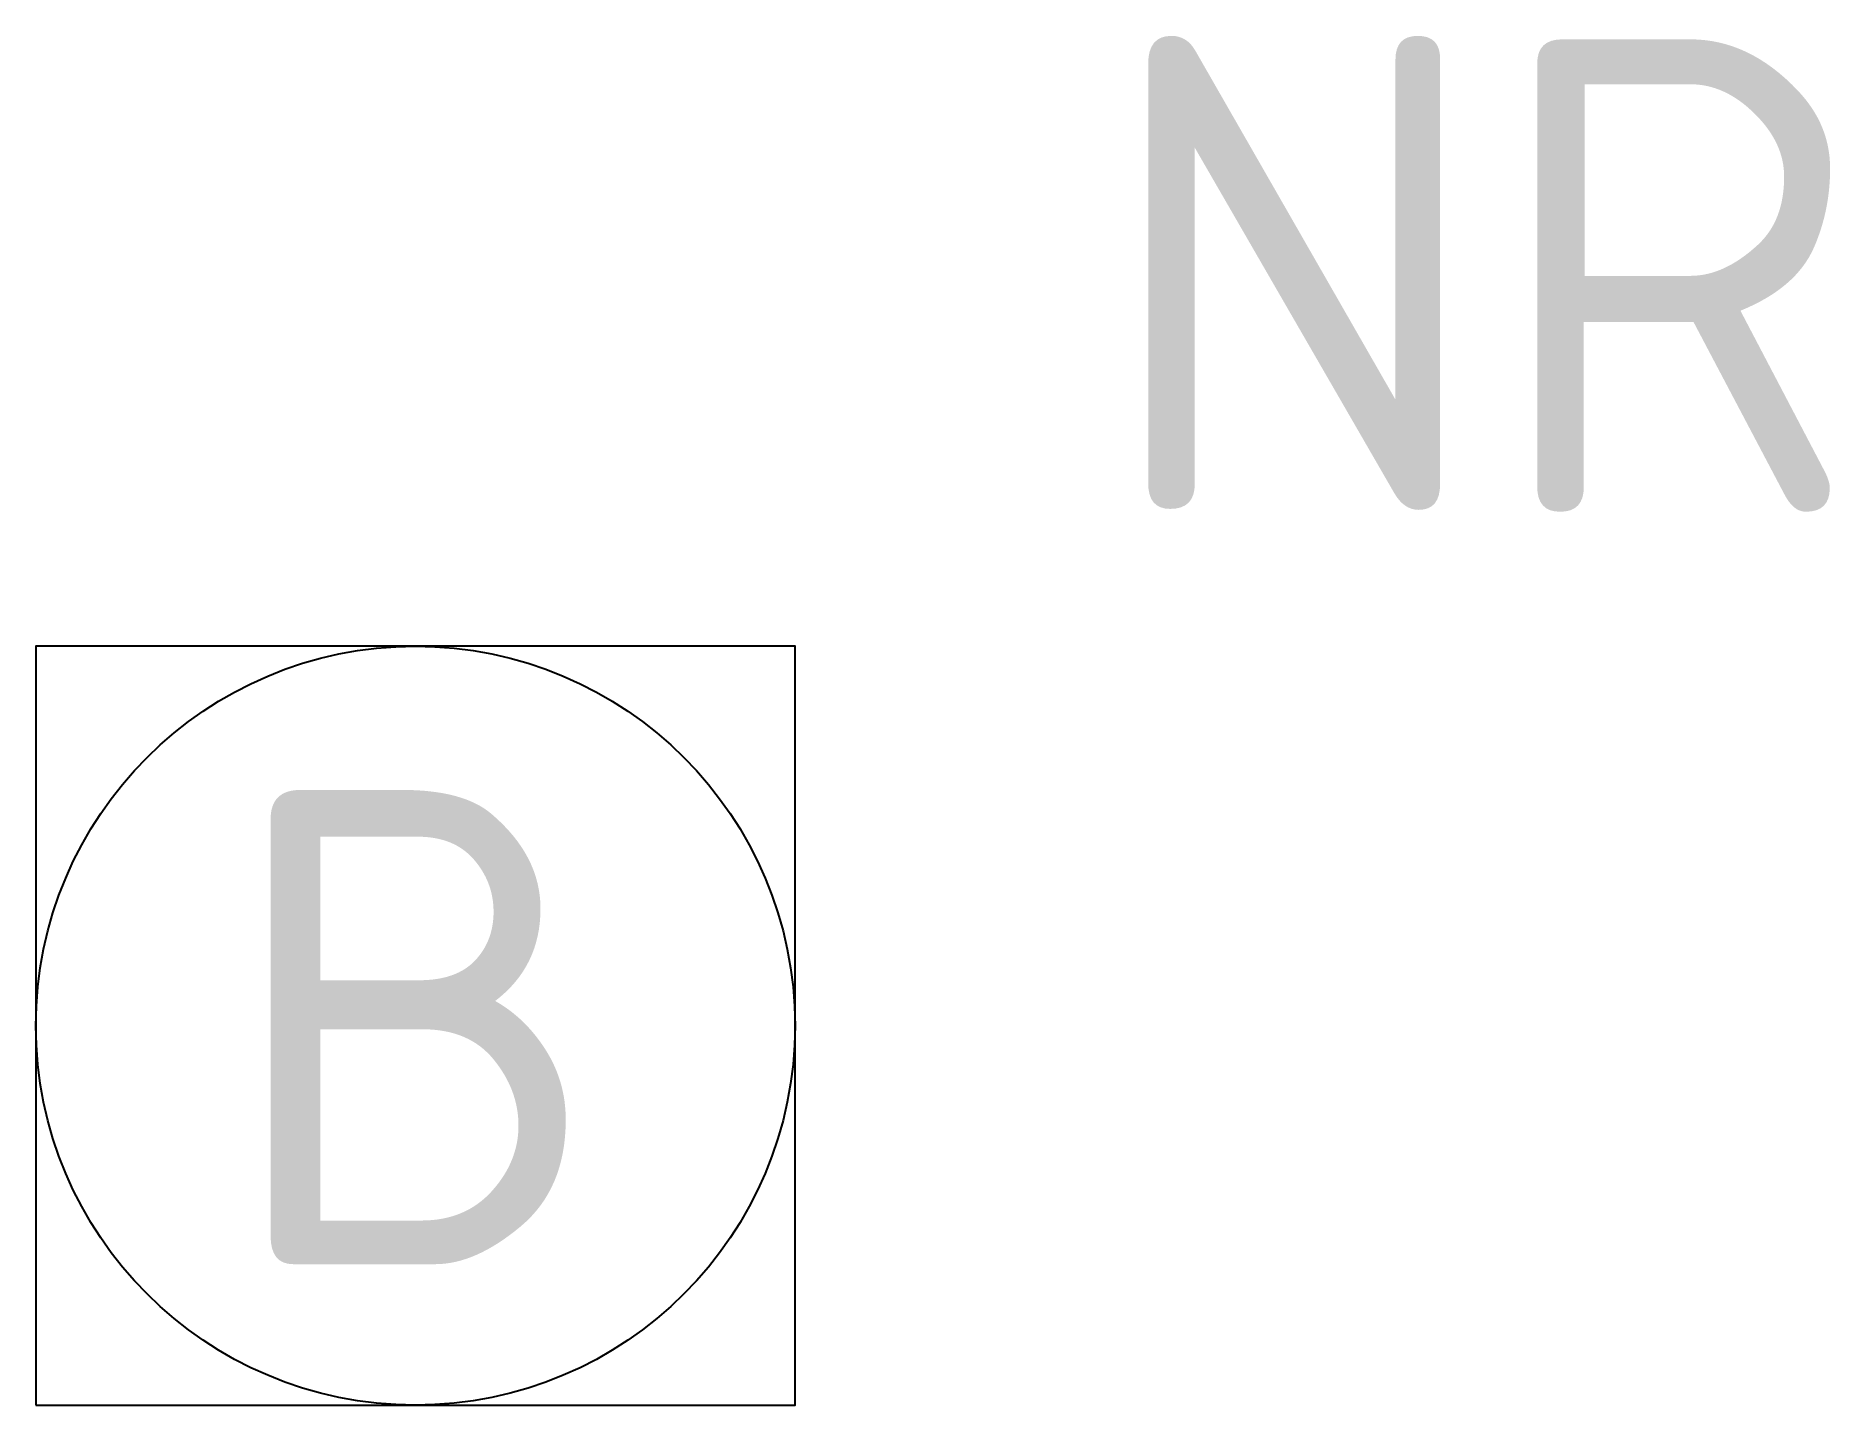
# Model space of a CAD drawing. Extents: x -2 to 7.46, y -1.99 to 5.22.
import ezdxf
from ezdxf.enums import TextEntityAlignment as Align

# ---------------------------------------------------------------- set-up
doc = ezdxf.new("R2010")
doc.units = 0
doc.header["$LTSCALE"] = 0.1
doc.styles.add('NLCS-ISO', font='NLCS-ISO.ttf')

msp = doc.modelspace()

# ---------------------------------------------------------------- linework, layer by layer
at = {"flags": 128}
msp.add_lwpolyline([(-1.9978, -1.9943), (2.0022, -1.9943), (2.0022, 2.0057), (-1.9978, 2.0057)], close=True, dxfattribs=at)
msp.add_circle((0.0022, 0.0057), 2)

# ---------------------------------------------------------------- texts
at = {"ltscale": 0.1, "style": 'NLCS-ISO'}
msp.add_text('B', height=2.5, dxfattribs=at).set_placement((-0.0006, -0.0014), align=Align.MIDDLE_CENTER)
at = {"style": 'NLCS-ISO'}
msp.add_attdef('NR', (3.6072, 2.7148), '', height=2.5, dxfattribs=at)

doc.saveas('drawing.dxf')
